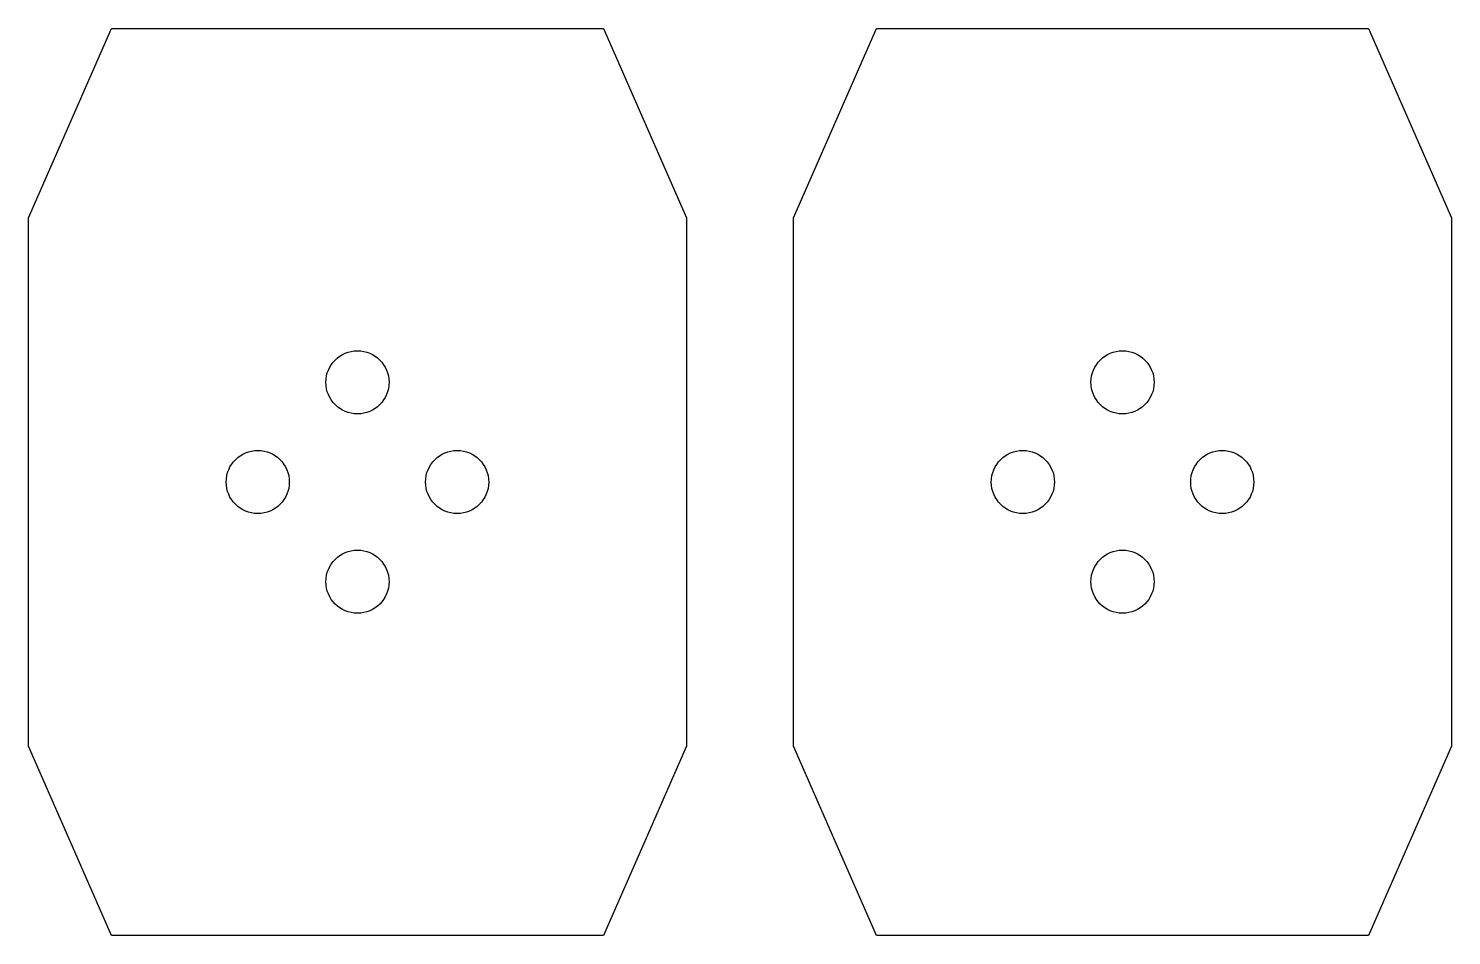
# Model space of a CAD drawing. Header units: millimetres. Extents: x 1872 to 2301, y 887 to 1160.
import ezdxf

# ---------------------------------------------------------------- set-up
doc = ezdxf.new("R2010")
doc.units = ezdxf.units.MM

msp = doc.modelspace()

# ---------------------------------------------------------------- linework, layer by layer
for points in [[(2070.29, 1103.1), (2070.29, 944.1), (2045.29, 887.1), (1897.29, 887.1), (1872.29, 944.1), (1872.29, 1103.1), (1897.29, 1160.1), (2045.29, 1160.1)], [(2300.54, 1103.1), (2300.54, 944.1), (2275.54, 887.1), (2127.54, 887.1), (2102.54, 944.1), (2102.54, 1103.1), (2127.54, 1160.1), (2275.54, 1160.1)]]:
    msp.add_lwpolyline(points, close=True)
for centre in [(1971.29, 1053.6), (2201.54, 1053.6), (1941.29, 1023.6), (2001.29, 1023.6), (2171.54, 1023.6), (2231.54, 1023.6), (1971.29, 993.6), (2201.54, 993.6)]:
    msp.add_circle(centre, 9.5)

doc.saveas('drawing.dxf')
